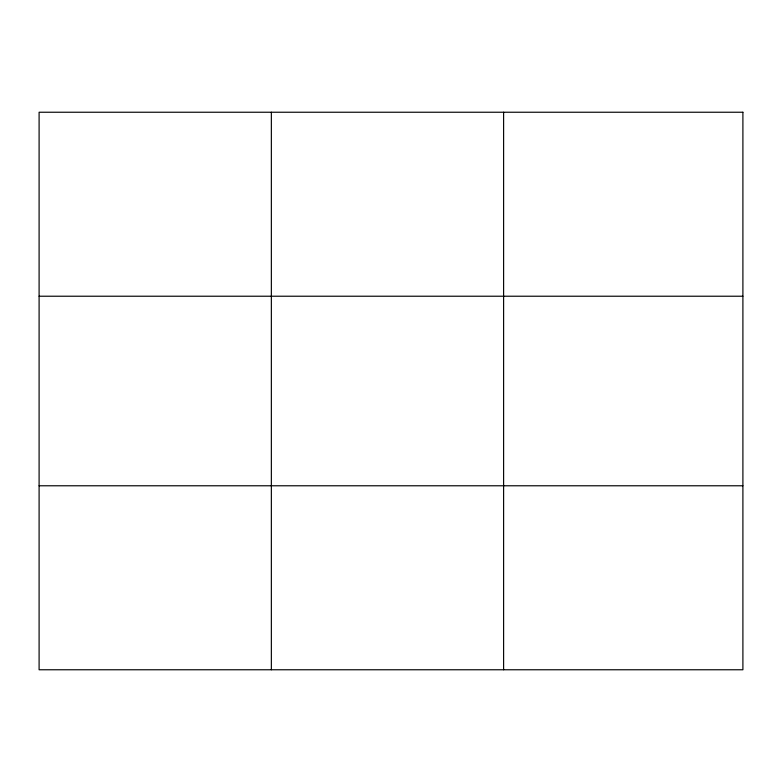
<?xml version="1.0" encoding="UTF-8"?>
<svg xmlns="http://www.w3.org/2000/svg" width="782" height="782" viewBox="0 0 782 782"><rect width="100%" height="100%" fill="white"/><g stroke="black" fill="none" stroke-linecap="round" stroke-linejoin="round"><path stroke-width="1.17" d="M271.354 669.763L271.354 112.237M503.608 669.763L503.608 112.237M39.1 296.222L742.9 296.222M39.1 485.778L742.9 485.778M742.9 112.237L742.9 669.763L39.1 669.763L39.1 112.237L742.9 112.237"/></g></svg>
